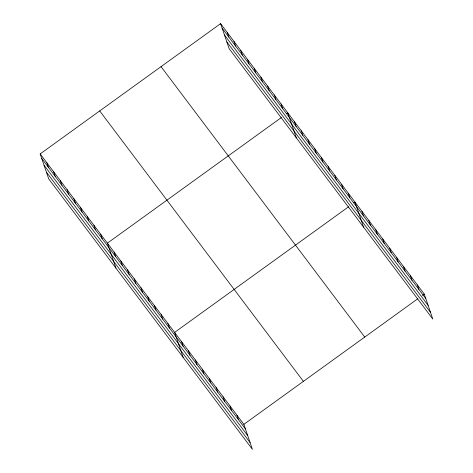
<?xml version="1.0" encoding="UTF-8"?>
<svg xmlns="http://www.w3.org/2000/svg" width="473" height="473" viewBox="0 0 473 473"><rect width="100%" height="100%" fill="white"/><g stroke="black" fill="none" stroke-linecap="round" stroke-linejoin="round"><path stroke-width="0.71" d="M40.175 153.914L243.861 424.352L252.416 449.35L48.731 178.906L40.175 153.914L220.584 23.65L424.269 294.094L432.825 319.086L229.139 48.648L220.584 23.65M281.376 117.535L107.389 243.157L115.95 268.156M286.632 113.739L287.797 112.893L296.358 137.891M348.595 206.778L174.608 332.407L183.163 357.399M353.845 202.982L355.016 202.142L363.571 227.135M243.861 424.352L417.848 298.729M422.519 295.359L424.269 294.094M222.144 28.22L425.83 298.658M224.456 34.961L428.142 305.404M226.833 41.902L430.519 312.346M161.045 66.634L364.736 337.078M99.708 110.924L303.394 381.368M41.736 158.479L245.428 428.922M44.048 165.219L247.734 435.663M46.425 172.166L250.111 442.61M417.346 284.9L418.907 289.464M410.416 275.7L411.983 280.27M403.493 266.506L405.059 271.076M396.569 257.312L398.13 261.882M389.64 248.118L391.206 252.688M382.716 238.924L384.283 243.489M375.793 229.724L377.353 234.295M368.863 220.53L370.43 225.101M361.94 211.336L363.506 215.907M348.294 193.215L349.854 197.785M341.571 184.293L343.138 188.863M334.849 175.371L336.415 179.935M328.126 166.443L329.693 171.013M321.409 157.521L322.97 162.085M314.687 148.593L316.248 153.163M307.964 139.671L309.525 144.235M301.242 130.743L302.803 135.313M294.519 121.821L296.086 126.392M281.074 103.971L282.641 108.542M274.358 95.049L275.919 99.614M267.635 86.121L269.196 90.692M260.913 77.2L262.474 81.764M254.19 68.272L255.751 72.842M247.468 59.35L249.035 63.914M240.745 50.422L242.312 54.992M234.023 41.5L235.589 46.07M227.3 32.572L228.867 37.142M236.938 415.158L238.498 419.728M230.008 405.964L231.575 410.534M223.085 396.77L224.651 401.341M216.161 387.576L217.722 392.141M209.232 378.382L210.798 382.947M202.308 369.182L203.875 373.753M195.384 359.988L196.945 364.559M188.455 350.795L190.022 355.365M181.531 341.601L183.098 346.165M167.885 323.479L169.452 328.049M161.163 314.557L162.73 319.121M154.44 305.629L156.007 310.199M147.718 296.707L149.285 301.271M141.001 287.779L142.562 292.349M134.279 278.857L135.84 283.428M127.556 269.929L129.117 274.5M120.834 261.007L122.401 265.578M114.111 252.085L115.678 256.65M100.666 234.236L102.233 238.8M93.95 225.308L95.511 229.878M87.227 216.386L88.788 220.95M80.505 207.458L82.066 212.028M73.782 198.536L75.349 203.106M67.06 189.608L68.626 194.178M60.337 180.686L61.904 185.256M53.615 171.764L55.181 176.328M46.898 162.836L48.459 167.407"/></g></svg>
